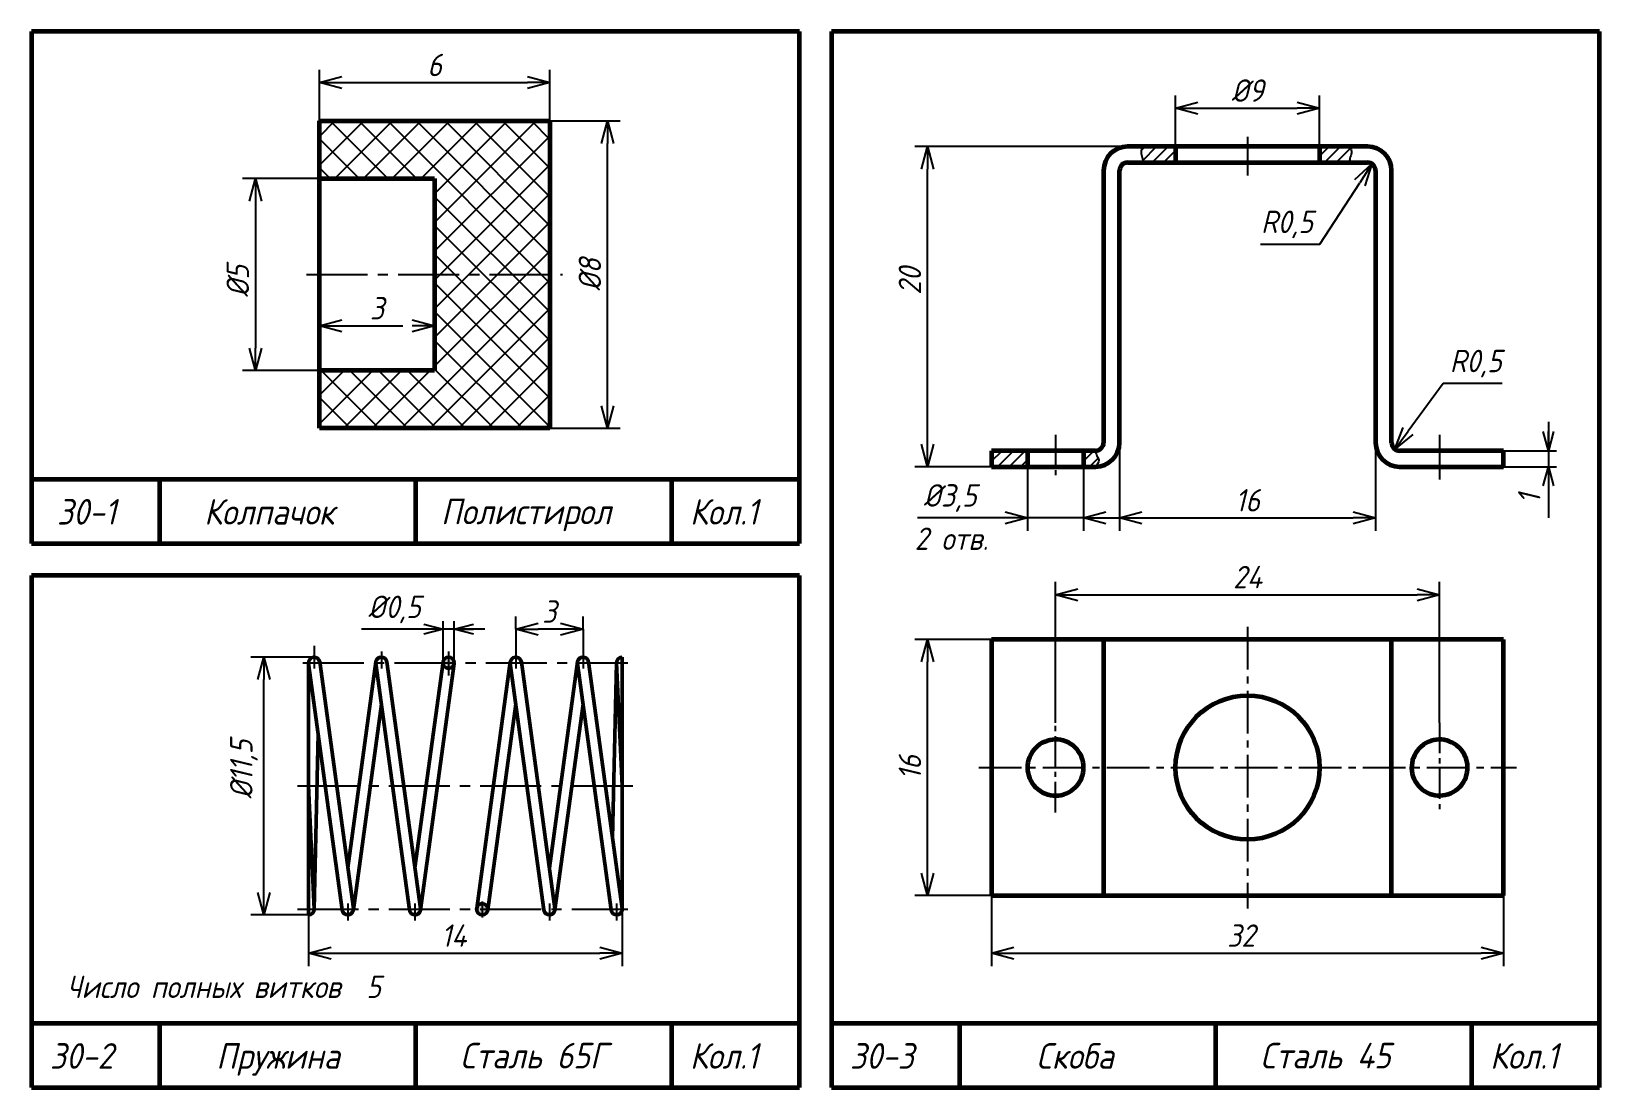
# Model space of a CAD drawing. Header units: millimetres. Extents: x -255 to 513, y 132 to 472.
# Drawn here: x -255 to -10, y 307 to 472 of the extents above; entities that cross this region are included whole.
import ezdxf

# ---------------------------------------------------------------- set-up
doc = ezdxf.new("R2010")
doc.units = ezdxf.units.MM
doc.header["$LTSCALE"] = 0.5
doc.linetypes.add('CENTER2', pattern=[28.575, 19.05, -3.175, 3.175, -3.175])
doc.layers.get('Defpoints').update_dxf_attribs({"color": 5})
doc.styles.get("Standard").update_dxf_attribs({"font": 'isocpeui.ttf', "width": 0.9})
doc.dimstyles.new('Standart 1', dxfattribs={"dimtxt": 3.5, "dimasz": 3.5, "dimexe": 2, "dimexo": 0, "dimgap": 1, "dimtad": 1, "dimtoh": 1, "dimdec": 0, "dimtxsty": 'Standard', "dimblk": 'OPEN30', "dimcen": 2.5, "dimadec": 0, "dimazin": 0, "dimtfac": 1, "dimtdec": 0, "dimtmove": 0, "dimatfit": 3, "dimldrblk": 'DOTSMALL', "dimfxl": 0, "dimarcsym": 0})
pattern_1 = [(45, (-160, 287), (-0.898026, 0.898026), [])]

# ---------------------------------------------------------------- blocks, each defined once
blk = doc.blocks.new('_Open30')
at = {"color": 0, "linetype": 'ByBlock', "lineweight": -2}
for p, q in [((-1, 0.268), (0, 0)), ((0, 0), (-1, -0.268)), ((0, 0), (-1, 0))]:
    blk.add_line(p, q, dxfattribs=at)
blk = doc.blocks.new('*D47')
at = {"color": 0, "lineweight": -2}
for p, q in [((-99.38, 404), (-99.38, 394)), ((-90.63, 404), (-90.63, 394)), ((-102.88, 396), (-116.54, 396)), ((-90.63, 396), (-99.38, 396)), ((-87.13, 396), (-83.63, 396))]:
    blk.add_line(p, q, dxfattribs=at)
at = {"layer": 'Defpoints', "color": 0}
for p in [(-99.38, 404), (-90.63, 404), (-90.63, 396)]:
    blk.add_point(p, dxfattribs=at)
at = {"color": 0, "lineweight": -2, "xscale": 3.5, "yscale": 3.5, "zscale": 3.5}
blk.add_blockref('_Open30', (-99.38, 396), dxfattribs=at)
at = {"color": 0, "lineweight": -2, "xscale": 3.5, "yscale": 3.5, "zscale": 3.5, "rotation": 180}
blk.add_blockref('_Open30', (-90.63, 396), dxfattribs=at)
at = {"color": 0, "lineweight": -3, "insert": (-111.46, 399.1), "char_height": 3.5, "attachment_point": 5}
blk.add_mtext('%%C3,5', dxfattribs=at)
blk = doc.blocks.new('_DotSmall')
at = {"color": 0, "linetype": 'ByBlock', "const_width": 0.5}
blk.add_lwpolyline([(-0.0625, 0, 1), (0.0625, 0, 1)], format="xyb", close=True, dxfattribs=at)
blk = doc.blocks.new('*D48')
at = {"color": 0, "lineweight": -2}
for p, q in [((-85, 407.75), (-85, 394)), ((-45, 407.75), (-45, 394)), ((-81.5, 396), (-48.5, 396))]:
    blk.add_line(p, q, dxfattribs=at)
at = {"layer": 'Defpoints', "color": 0}
for p in [(-85, 407.75), (-45, 407.75), (-45, 396)]:
    blk.add_point(p, dxfattribs=at)
at = {"color": 0, "lineweight": -2, "xscale": 3.5, "yscale": 3.5, "zscale": 3.5, "rotation": 180}
blk.add_blockref('_Open30', (-85, 396), dxfattribs=at)
at = {"color": 0, "lineweight": -2, "xscale": 3.5, "yscale": 3.5, "zscale": 3.5}
blk.add_blockref('_Open30', (-45, 396), dxfattribs=at)
at = {"color": 0, "lineweight": -3, "insert": (-65, 398.75), "char_height": 3.5, "attachment_point": 5}
blk.add_mtext('16', dxfattribs=at)
blk = doc.blocks.new('*D49')
at = {"color": 0, "lineweight": -2}
for p, q in [((-53.71, 438.74), (-47.47, 448.36)), ((-62.96, 438.74), (-53.71, 438.74))]:
    blk.add_line(p, q, dxfattribs=at)
at = {"layer": 'Defpoints', "color": 0}
for p in [(-45.57, 451.3), (-46.25, 450.25)]:
    blk.add_point(p, dxfattribs=at)
at = {"color": 0, "lineweight": -2, "xscale": 3.5, "yscale": 3.5, "zscale": 3.5, "rotation": 57.06332878323522}
blk.add_blockref('_Open30', (-45.57, 451.3), dxfattribs=at)
at = {"color": 0, "lineweight": -3, "insert": (-58.83, 441.84), "char_height": 3.5, "attachment_point": 5}
blk.add_mtext('R0,5', dxfattribs=at)
blk = doc.blocks.new('*D50')
at = {"color": 0, "lineweight": -2}
for p, q in [((-34.46, 417), (-39.92, 409.56)), ((-25.21, 417), (-34.46, 417))]:
    blk.add_line(p, q, dxfattribs=at)
at = {"layer": 'Defpoints', "color": 0}
for p in [(-41.99, 406.74), (-41.25, 407.75)]:
    blk.add_point(p, dxfattribs=at)
at = {"color": 0, "lineweight": -2, "xscale": 3.5, "yscale": 3.5, "zscale": 3.5, "rotation": 233.7369666777869}
blk.add_blockref('_Open30', (-41.99, 406.74), dxfattribs=at)
at = {"color": 0, "lineweight": -3, "insert": (-29.34, 420.1), "char_height": 3.5, "attachment_point": 5}
blk.add_mtext('R0,5', dxfattribs=at)
blk = doc.blocks.new('*D51')
at = {"color": 0, "lineweight": -2}
for p, q in [((-76.25, 454), (-76.25, 462)), ((-53.75, 454), (-53.75, 462)), ((-72.75, 460), (-57.25, 460))]:
    blk.add_line(p, q, dxfattribs=at)
at = {"layer": 'Defpoints', "color": 0}
for p in [(-53.75, 460), (-76.25, 454), (-53.75, 454)]:
    blk.add_point(p, dxfattribs=at)
at = {"color": 0, "lineweight": -2, "xscale": 3.5, "yscale": 3.5, "zscale": 3.5, "rotation": 180}
blk.add_blockref('_Open30', (-76.25, 460), dxfattribs=at)
at = {"color": 0, "lineweight": -2, "xscale": 3.5, "yscale": 3.5, "zscale": 3.5}
blk.add_blockref('_Open30', (-53.75, 460), dxfattribs=at)
at = {"color": 0, "lineweight": -3, "insert": (-65, 462.75), "char_height": 3.5, "attachment_point": 5}
blk.add_mtext('%%c9', dxfattribs=at)
blk = doc.blocks.new('*D52')
at = {"color": 0, "lineweight": -2}
for p, q in [((-83.75, 454), (-117, 454)), ((-115, 407.5), (-115, 450.5)), ((-105, 404), (-117, 404))]:
    blk.add_line(p, q, dxfattribs=at)
at = {"layer": 'Defpoints', "color": 0}
for p in [(-115, 454), (-83.75, 454), (-105, 404)]:
    blk.add_point(p, dxfattribs=at)
at = {"color": 0, "lineweight": -2, "xscale": 3.5, "yscale": 3.5, "zscale": 3.5}
for p, rotation in [((-115, 454), 90), ((-115, 404), 270)]:
    blk.add_blockref('_Open30', p, dxfattribs=dict(at, rotation=rotation))
at = {"color": 0, "lineweight": -3, "insert": (-117.75, 433), "char_height": 3.5, "attachment_point": 5, "rotation": 90}
blk.add_mtext('20', dxfattribs=at)
blk = doc.blocks.new('*D53')
at = {"color": 0, "lineweight": -2}
for p, q in [((-105, 377), (-117, 377)), ((-115, 340.5), (-115, 373.5)), ((-105, 337), (-117, 337))]:
    blk.add_line(p, q, dxfattribs=at)
at = {"layer": 'Defpoints', "color": 0}
for p in [(-115, 377), (-105, 377), (-105, 337)]:
    blk.add_point(p, dxfattribs=at)
at = {"color": 0, "lineweight": -2, "xscale": 3.5, "yscale": 3.5, "zscale": 3.5}
for p, rotation in [((-115, 377), 90), ((-115, 337), 270)]:
    blk.add_blockref('_Open30', p, dxfattribs=dict(at, rotation=rotation))
at = {"color": 0, "lineweight": -3, "insert": (-117.75, 357), "char_height": 3.5, "attachment_point": 5, "rotation": 90}
blk.add_mtext('16', dxfattribs=at)
blk = doc.blocks.new('*D54')
at = {"color": 0, "lineweight": -2}
for p, q in [((-95, 364), (-95, 386)), ((-35, 364), (-35, 386)), ((-91.5, 384), (-38.5, 384))]:
    blk.add_line(p, q, dxfattribs=at)
at = {"layer": 'Defpoints', "color": 0}
for p in [(-35, 384), (-95, 364), (-35, 364)]:
    blk.add_point(p, dxfattribs=at)
at = {"color": 0, "lineweight": -2, "xscale": 3.5, "yscale": 3.5, "zscale": 3.5, "rotation": 180}
blk.add_blockref('_Open30', (-95, 384), dxfattribs=at)
at = {"color": 0, "lineweight": -2, "xscale": 3.5, "yscale": 3.5, "zscale": 3.5}
blk.add_blockref('_Open30', (-35, 384), dxfattribs=at)
at = {"color": 0, "lineweight": -3, "insert": (-65, 386.75), "char_height": 3.5, "attachment_point": 5}
blk.add_mtext('24', dxfattribs=at)
blk = doc.blocks.new('*D55')
at = {"color": 0, "lineweight": -2}
for p, q in [((-105, 337), (-105, 326)), ((-25, 337), (-25, 326)), ((-101.5, 328), (-28.5, 328))]:
    blk.add_line(p, q, dxfattribs=at)
at = {"layer": 'Defpoints', "color": 0}
for p in [(-105, 337), (-25, 337), (-25, 328)]:
    blk.add_point(p, dxfattribs=at)
at = {"color": 0, "lineweight": -2, "xscale": 3.5, "yscale": 3.5, "zscale": 3.5, "rotation": 180}
blk.add_blockref('_Open30', (-105, 328), dxfattribs=at)
at = {"color": 0, "lineweight": -2, "xscale": 3.5, "yscale": 3.5, "zscale": 3.5}
blk.add_blockref('_Open30', (-25, 328), dxfattribs=at)
at = {"color": 0, "lineweight": -3, "insert": (-66, 330.75), "char_height": 3.5, "attachment_point": 5}
blk.add_mtext('32', dxfattribs=at)
blk = doc.blocks.new('*D56')
at = {"color": 0, "lineweight": -2}
for p, q in [((-179.32, 378.62), (-179.32, 380.62)), ((-168.82, 378.62), (-168.82, 380.62)), ((-172.32, 378.62), (-175.82, 378.62))]:
    blk.add_line(p, q, dxfattribs=at)
at = {"layer": 'Defpoints', "color": 0}
for p in [(-179.32, 378.62), (-179.32, 378.62), (-168.82, 378.62)]:
    blk.add_point(p, dxfattribs=at)
at = {"color": 0, "lineweight": -2, "xscale": 3.5, "yscale": 3.5, "zscale": 3.5, "rotation": 180}
blk.add_blockref('_Open30', (-179.32, 378.62), dxfattribs=at)
at = {"color": 0, "lineweight": -2, "xscale": 3.5, "yscale": 3.5, "zscale": 3.5}
blk.add_blockref('_Open30', (-168.82, 378.62), dxfattribs=at)
at = {"color": 0, "lineweight": -3, "insert": (-174.07, 381.37), "char_height": 3.5, "attachment_point": 5}
blk.add_mtext('3', dxfattribs=at)
blk = doc.blocks.new('*D57')
at = {"color": 0, "lineweight": -2}
for p, q in [((-211.69, 334.87), (-211.69, 326)), ((-162.69, 334.87), (-162.69, 326)), ((-208.19, 328), (-166.19, 328))]:
    blk.add_line(p, q, dxfattribs=at)
at = {"layer": 'Defpoints', "color": 0}
for p in [(-211.69, 334.87), (-162.69, 334.87), (-162.69, 328)]:
    blk.add_point(p, dxfattribs=at)
at = {"color": 0, "lineweight": -2, "xscale": 3.5, "yscale": 3.5, "zscale": 3.5, "rotation": 180}
blk.add_blockref('_Open30', (-211.69, 328), dxfattribs=at)
at = {"color": 0, "lineweight": -2, "xscale": 3.5, "yscale": 3.5, "zscale": 3.5}
blk.add_blockref('_Open30', (-162.69, 328), dxfattribs=at)
at = {"color": 0, "lineweight": -3, "insert": (-189, 330.75), "char_height": 3.5, "attachment_point": 5}
blk.add_mtext('14', dxfattribs=at)
blk = doc.blocks.new('*D58')
at = {"color": 0, "lineweight": -2}
for p, q in [((-210.82, 374.24), (-220.69, 374.24)), ((-218.69, 337.49), (-218.69, 370.74)), ((-211.69, 333.99), (-220.69, 333.99))]:
    blk.add_line(p, q, dxfattribs=at)
at = {"layer": 'Defpoints', "color": 0}
for p in [(-218.69, 374.24), (-210.82, 374.24), (-211.69, 333.99)]:
    blk.add_point(p, dxfattribs=at)
at = {"color": 0, "lineweight": -2, "xscale": 3.5, "yscale": 3.5, "zscale": 3.5}
for p, rotation in [((-218.69, 374.24), 90), ((-218.69, 333.99), 270)]:
    blk.add_blockref('_Open30', p, dxfattribs=dict(at, rotation=rotation))
at = {"color": 0, "lineweight": -3, "insert": (-221.79, 356.74), "char_height": 3.5, "attachment_point": 5, "rotation": 90}
blk.add_mtext('%%c11,5', dxfattribs=at)
blk = doc.blocks.new('*D59')
at = {"color": 0, "linetype": 'Continuous', "lineweight": -2}
for p, q in [((-174, 458), (-163, 458)), ((-165, 413.5), (-165, 454.5)), ((-174, 410), (-163, 410))]:
    blk.add_line(p, q, dxfattribs=at)
at = {"layer": 'Defpoints', "color": 0, "linetype": 'Continuous'}
for p in [(-174, 458), (-165, 458), (-174, 410)]:
    blk.add_point(p, dxfattribs=at)
at = {"color": 0, "linetype": 'Continuous', "lineweight": -2, "xscale": 3.5, "yscale": 3.5, "zscale": 3.5}
for p, rotation in [((-165, 458), 90), ((-165, 410), 270)]:
    blk.add_blockref('_Open30', p, dxfattribs=dict(at, rotation=rotation))
at = {"color": 0, "linetype": 'Continuous', "lineweight": -3, "insert": (-167.75, 434), "char_height": 3.5, "attachment_point": 5, "rotation": 90}
blk.add_mtext('%%c8', dxfattribs=at)
blk = doc.blocks.new('*D60')
at = {"color": 0, "linetype": 'Continuous', "lineweight": -2}
for p, q in [((-210, 458), (-210, 466)), ((-174, 458), (-174, 466)), ((-206.5, 464), (-177.5, 464))]:
    blk.add_line(p, q, dxfattribs=at)
at = {"layer": 'Defpoints', "color": 0, "linetype": 'Continuous'}
for p in [(-174, 464), (-210, 458), (-174, 458)]:
    blk.add_point(p, dxfattribs=at)
at = {"color": 0, "linetype": 'Continuous', "lineweight": -2, "xscale": 3.5, "yscale": 3.5, "zscale": 3.5, "rotation": 180}
blk.add_blockref('_Open30', (-210, 464), dxfattribs=at)
at = {"color": 0, "linetype": 'Continuous', "lineweight": -2, "xscale": 3.5, "yscale": 3.5, "zscale": 3.5}
blk.add_blockref('_Open30', (-174, 464), dxfattribs=at)
at = {"color": 0, "linetype": 'Continuous', "lineweight": -3, "insert": (-192, 466.75), "char_height": 3.5, "attachment_point": 5}
blk.add_mtext('6', dxfattribs=at)
blk = doc.blocks.new('*D61')
at = {"color": 0, "linetype": 'CENTER2', "lineweight": -2}
for p, q in [((-210, 427), (-210, 424)), ((-192, 427), (-192, 424)), ((-206.5, 426), (-195.5, 426))]:
    blk.add_line(p, q, dxfattribs=at)
at = {"layer": 'Defpoints', "color": 0, "linetype": 'CENTER2'}
for p in [(-210, 427), (-192, 427), (-192, 426)]:
    blk.add_point(p, dxfattribs=at)
at = {"color": 0, "linetype": 'CENTER2', "lineweight": -2, "xscale": 3.5, "yscale": 3.5, "zscale": 3.5, "rotation": 180}
blk.add_blockref('_Open30', (-210, 426), dxfattribs=at)
at = {"color": 0, "linetype": 'CENTER2', "lineweight": -2, "xscale": 3.5, "yscale": 3.5, "zscale": 3.5}
blk.add_blockref('_Open30', (-192, 426), dxfattribs=at)
at = {"color": 0, "linetype": 'CENTER2', "lineweight": -3, "insert": (-201, 428.75), "char_height": 3.5, "attachment_point": 5}
blk.add_mtext('3', dxfattribs=at)
blk = doc.blocks.new('*D62')
at = {"color": 0, "linetype": 'Continuous', "lineweight": -2}
for p, q in [((-210, 449), (-222, 449)), ((-220, 445.5), (-220, 422.5)), ((-210, 419), (-222, 419))]:
    blk.add_line(p, q, dxfattribs=at)
at = {"layer": 'Defpoints', "color": 0, "linetype": 'Continuous'}
for p in [(-210, 449), (-220, 419), (-210, 419)]:
    blk.add_point(p, dxfattribs=at)
at = {"color": 0, "linetype": 'Continuous', "lineweight": -2, "xscale": 3.5, "yscale": 3.5, "zscale": 3.5}
for p, rotation in [((-220, 449), 90), ((-220, 419), 270)]:
    blk.add_blockref('_Open30', p, dxfattribs=dict(at, rotation=rotation))
at = {"color": 0, "linetype": 'Continuous', "lineweight": -3, "insert": (-222.75, 433), "char_height": 3.5, "attachment_point": 5, "rotation": 90}
blk.add_mtext('%%c5', dxfattribs=at)

msp = doc.modelspace()

# ---------------------------------------------------------------- hatches: boundary and pattern name
at = {"linetype": 'Continuous', "lineweight": -3}
h = msp.add_hatch(dxfattribs=at)
h.set_pattern_fill('ANSI37', style=0)
h.set_pattern_definition([(45, (-410, 287), (-2.245064, 2.245064), []), (135, (-410, 287), (-2.245064, -2.245064), [])])
h.paths.add_polyline_path([(-210, 458), (-210, 449), (-192, 449), (-192, 434), (-174, 434), (-174, 458)])
h.paths.add_polyline_path([(-174, 434), (-192, 434), (-192, 419), (-210, 419), (-210, 410), (-174, 410)])
at = {"lineweight": -3}
h = msp.add_hatch(dxfattribs=at)
h.set_pattern_fill('ANSI31', scale=0.4, style=0)
h.set_pattern_definition(pattern_1)
edge = h.paths.add_edge_path()
edge.add_spline(control_points=[(-81.36, 454), (-81.5, 453.71), (-81.78, 453.15), (-81.4, 452.32), (-81.35, 451.76), (-81.35, 451.5)], knot_values=[0, 0, 0, 0, 0.907012, 1.784413, 2.57525, 2.57525, 2.57525, 2.57525], degree=3, periodic=0)
edge.add_line((-81.35, 451.5), (-76.39, 451.5))
edge.add_line((-76.39, 451.5), (-76.25, 451.64))
edge.add_line((-76.25, 451.64), (-76.25, 454))
edge.add_line((-76.25, 454), (-81.36, 454))
edge = h.paths.add_edge_path()
edge.add_line((-53.75, 454), (-53.75, 451.5))
edge.add_line((-53.75, 451.5), (-49.06, 451.5))
edge.add_spline(control_points=[(-49.06, 451.5), (-49.08, 451.72), (-49.06, 452.23), (-48.61, 453.04), (-48.86, 453.66), (-49, 454)], knot_values=[0, 0, 0, 0, 0.650135, 1.543635, 2.57306, 2.57306, 2.57306, 2.57306], degree=3, periodic=0)
edge.add_line((-49, 454), (-53.75, 454))
h = msp.add_hatch(dxfattribs=at)
h.set_pattern_fill('ANSI31', scale=0.4, style=0)
h.set_pattern_definition(pattern_1)
h.paths.add_polyline_path([(-99.38, 404), (-99.38, 406.5), (-105, 406.5), (-105, 404)])
edge = h.paths.add_edge_path()
edge.add_line((-90.63, 404), (-88.75, 404))
edge.add_spline(control_points=[(-88.75, 404), (-88.49, 404.33), (-88.04, 404.89), (-88.6, 405.72), (-88.72, 406.23), (-88.76, 406.5)], knot_values=[0.582107, 0.582107, 0.582107, 0.582107, 1.689734, 2.470328, 3.278535, 3.278535, 3.278535, 3.278535], degree=3, periodic=0)
edge.add_line((-88.76, 406.5), (-90.63, 406.5))
edge.add_line((-90.63, 406.5), (-90.63, 404))
h = msp.add_hatch(color=256)
edge = h.paths.add_edge_path()
edge.add_arc((-184.57, 334.87), 0.875, 0, 360)
edge = h.paths.add_edge_path()
edge.add_arc((-189.82, 373.37), 0.875, 0, 360)

# ---------------------------------------------------------------- linework, layer by layer
at = {"color": 7, "lineweight": 60}
for p, q in [((-255, 472), (-255, 392)), ((-135, 472), (-255, 472)), ((-135, 392), (-135, 472)), ((-10, 472), (-130, 472)), ((-130, 472), (-130, 307)), ((-10, 307), (-10, 472)), ((-210, 458), (-174, 458)), ((-210, 410), (-210, 458)), ((-174, 458), (-174, 410)), ((-46.25, 454), (-83.75, 454)), ((-76.25, 454), (-76.25, 451.5)), ((-53.75, 454), (-53.75, 451.5)), ((-83.75, 451.5), (-46.25, 451.5)), ((-210, 449), (-192, 449)), ((-192, 449), (-192, 419)), ((-87.5, 450.25), (-87.5, 407.75)), ((-85, 407.75), (-85, 450.25)), ((-45, 450.25), (-45, 407.75)), ((-42.5, 407.75), (-42.5, 450.25)), ((-192, 419), (-210, 419)), ((-174, 410), (-210, 410)), ((-88.76, 406.5), (-105, 406.5)), ((-105, 406.5), (-105, 404)), ((-99.38, 406.5), (-99.38, 404)), ((-90.63, 406.5), (-90.63, 404)), ((-25, 406.5), (-41.25, 406.5)), ((-25, 404), (-25, 406.5)), ((-135, 402), (-255, 402)), ((-235, 402), (-235, 392)), ((-195, 402), (-195, 392)), ((-155, 402), (-155, 392)), ((-105, 404), (-88.75, 404)), ((-41.25, 404), (-25, 404)), ((-255, 392), (-135, 392)), ((-255, 387), (-255, 307)), ((-135, 387), (-255, 387)), ((-135, 307), (-135, 387)), ((-105, 377), (-105, 337)), ((-25, 377), (-105, 377)), ((-87.5, 377), (-87.5, 337)), ((-42.5, 337), (-42.5, 377)), ((-25, 337), (-25, 377)), ((-105, 337), (-25, 337)), ((-135, 317), (-255, 317)), ((-235, 317), (-235, 307)), ((-195, 317), (-195, 307)), ((-155, 317), (-155, 307)), ((-10, 317), (-130, 317)), ((-110, 317), (-110, 307)), ((-70, 317), (-70, 307)), ((-30, 317), (-30, 307)), ((-255, 307), (-135, 307)), ((-130, 307), (-10, 307))]:
    msp.add_line(p, q, dxfattribs=at)
at = {"color": 7, "linetype": 'CENTER2', "lineweight": -3}
for p, q in [((-65, 455.5), (-65, 449.5)), ((-212, 434), (-172, 434)), ((-35, 409), (-35, 402)), ((-212.57, 373.37), (-161.82, 373.37)), ((-213.44, 354.12), (-160.94, 354.12)), ((-213.44, 334.87), (-161.82, 334.87))]:
    msp.add_line(p, q, dxfattribs=at)
at = {"color": 7}
msp.add_line((-76.39, 451.5), (-76.25, 451.64), dxfattribs=at)
at = {"color": 7, "lineweight": -3}
for p, q in [((-18, 411), (-18, 396)), ((-25, 406.5), (-16.75, 406.5)), ((-25, 404), (-16.75, 404)), ((-190.69, 373.37), (-190.69, 379.87)), ((-188.94, 373.37), (-188.94, 379.87)), ((-184.18, 378.62), (-203.42, 378.62)), ((-179.32, 378.62), (-179.32, 372.49)), ((-168.82, 378.62), (-168.82, 372.49)), ((-210.82, 375.99), (-210.82, 372.49)), ((-200.32, 375.12), (-200.32, 372.49)), ((-189.82, 375.12), (-189.82, 371.39)), ((-205.57, 335.74), (-205.57, 333.12)), ((-195.07, 335.74), (-195.07, 333.12)), ((-184.57, 336.08), (-184.57, 333.59)), ((-174.07, 335.74), (-174.07, 333.12)), ((-163.57, 335.74), (-163.57, 333.12))]:
    msp.add_line(p, q, dxfattribs=at)
at = {"color": 7, "linetype": 'CENTER2', "lineweight": -3, "ltscale": 0.5}
for p, q in [((-95, 409), (-95, 402)), ((-95, 350), (-95, 364)), ((-35, 364), (-35, 350))]:
    msp.add_line(p, q, dxfattribs=at)
at = {"color": 7, "linetype": 'CENTER2', "lineweight": -3, "ltscale": 0.7}
for p, q in [((-65, 379), (-65, 335)), ((-107, 357), (-23, 357))]:
    msp.add_line(p, q, dxfattribs=at)
at = {"color": 7, "lineweight": 50}
for p, q in [((-211.69, 373.37), (-211.69, 333.99)), ((-211.68, 373.25), (-206.43, 334.75)), ((-209.95, 373.49), (-204.7, 334.99)), ((-201.18, 373.49), (-205.57, 341.34)), ((-201.18, 373.25), (-195.93, 334.75)), ((-199.45, 373.49), (-194.2, 334.99)), ((-190.68, 373.49), (-195.07, 341.34)), ((-188.95, 373.25), (-194.2, 334.75)), ((-180.18, 373.49), (-185.43, 334.99)), ((-180.18, 373.25), (-174.93, 334.75)), ((-178.45, 373.49), (-173.2, 334.99)), ((-169.68, 373.49), (-174.07, 341.34)), ((-169.68, 373.25), (-164.43, 334.75)), ((-167.95, 373.49), (-162.7, 334.99)), ((-164.2, 345.95), (-163.57, 373.37)), ((-163.57, 373.37), (-162.69, 354.12)), ((-162.69, 374.24), (-162.69, 334.87)), ((-200.32, 366.89), (-204.7, 334.75)), ((-179.32, 366.89), (-183.7, 334.75)), ((-168.82, 366.89), (-173.2, 334.75)), ((-210.82, 334.87), (-210.19, 362.28)), ((-211.69, 354.12), (-210.82, 334.87))]:
    msp.add_line(p, q, dxfattribs=at)
for centre in [(-189.82, 373.37), (-184.57, 334.87)]:
    msp.add_circle(centre, 0.875, dxfattribs=at)
at = {"color": 7, "lineweight": 60}
msp.add_circle((-65, 357), 11.25, dxfattribs=at)
for centre, radius, start, end in [((-83.75, 450.25), 3.75, 90, 180), ((-46.25, 450.25), 3.75, 0, 90), ((-83.75, 450.25), 1.25, 90, 180), ((-46.25, 450.25), 1.25, 0, 90), ((-88.75, 407.75), 3.75, 270, 0), ((-88.75, 407.75), 1.25, 270, 0), ((-41.25, 407.75), 3.75, 180, 270), ((-41.25, 407.75), 1.25, 180, 270), ((-95, 357), 4.38, 56.7456, 56.2694), ((-35, 357), 4.37, 41.0052, 40.7797)]:
    msp.add_arc(centre, radius, start, end, dxfattribs=at)
at = {"color": 7, "lineweight": 50}
for centre, start, end in [((-210.82, 373.37), 7.7652, 187.7652), ((-200.32, 373.37), 7.7652, 187.7652), ((-179.32, 373.37), 7.7652, 187.7652), ((-168.82, 373.37), 7.7652, 187.7652), ((-162.69, 373.37), 90, 180), ((-211.69, 334.87), 270, 0), ((-205.57, 334.87), 187.7652, 7.7652), ((-195.07, 334.87), 187.7652, 7.7652), ((-174.07, 334.87), 187.7652, 7.7652), ((-163.57, 334.87), 187.7652, 7.7652)]:
    msp.add_arc(centre, 0.875, start, end, dxfattribs=at)
at = {"color": 7, "lineweight": -3}
for points, knots in [([(-81.36, 454), (-81.5, 453.71), (-81.78, 453.15), (-81.4, 452.32), (-81.35, 451.76), (-81.35, 451.5)], [0, 0, 0, 0, 0.907012, 1.784413, 2.57525, 2.57525, 2.57525, 2.57525]), ([(-49, 454), (-48.86, 453.66), (-48.61, 453.04), (-49.06, 452.23), (-49.08, 451.72), (-49.06, 451.5)], [0, 0, 0, 0, 1.029425, 1.922924, 2.57306, 2.57306, 2.57306, 2.57306])]:
    msp.add_open_spline(points, degree=3, knots=knots, dxfattribs=at)
at = {"color": 7}
msp.add_open_spline([(-88.76, 406.5), (-88.72, 406.23), (-88.6, 405.72), (-88.04, 404.89), (-88.49, 404.33), (-88.75, 404)], degree=3, knots=[0.582107, 0.582107, 0.582107, 0.582107, 1.390314, 2.170908, 3.278535, 3.278535, 3.278535, 3.278535], dxfattribs=at)

# ---------------------------------------------------------------- block references
at = {"color": 7, "lineweight": -3, "xscale": 3, "yscale": 3, "zscale": 3}
for p, rotation in [((-18, 406.5), 270), ((-18, 404), 90), ((-188.94, 378.62), 180)]:
    msp.add_blockref('_Open30', p, dxfattribs=dict(at, rotation=rotation))
msp.add_blockref('_Open30', (-190.69, 378.62), dxfattribs=at)

# ---------------------------------------------------------------- texts
at = {"color": 7, "width": 0.9}
for s, height, p in [('30-1', 4, (-251, 394.95)), ('Колпачок', 4, (-228, 394.95)), ('Полистирол', 4, (-191, 395)), ('Кол.1', 4, (-152.11, 394.95)), ('Число полных витков  5', 3.5, (-249.47, 321)), ('30-2', 4, (-252.11, 309.95)), ('Пружина', 4, (-226.11, 309.95)), ('Сталь 65Г', 4, (-188, 310)), ('Кол.1', 4, (-152.11, 309.95)), ('30-3', 4, (-127.11, 309.95)), ('Скоба', 4, (-98, 309.95)), ('Сталь 45', 4, (-63, 310)), ('Кол.1', 4, (-27.11, 309.95))]:
    msp.add_text(s, height=height, dxfattribs=at).set_placement(p)
at = {"color": 7, "lineweight": -3, "width": 0.9}
msp.add_text('2 отв.', height=3.5, dxfattribs=at).set_placement((-117, 391))
at = {"color": 7, "lineweight": -3, "insert": (-21, 399), "char_height": 3.5, "attachment_point": 5, "rotation": 90}
msp.add_mtext('1', dxfattribs=at)
at = {"color": 7, "lineweight": -3, "insert": (-198.27, 381.7), "char_height": 3.5, "attachment_point": 5}
msp.add_mtext('%%c0,5', dxfattribs=at)

# ---------------------------------------------------------------- dimensions: what is measured, and where the dimension line sits
at = {"color": 7, "linetype": 'Continuous', "lineweight": -3}
dim = msp.add_linear_dim(base=(-174, 464), p1=(-210, 458), p2=(-174, 458), text='6', dimstyle='Standart 1', override={"dimtxsty": 'Standard'}, dxfattribs=at)
dim.commit()
dim.dimension.update_dxf_attribs({"geometry": '*D60', "text_midpoint": (-192, 464), "dimtype": 160})
at = {"color": 7, "lineweight": -3}
for base, p1, p2, text, picture, middle in [((-53.75, 460), (-76.25, 454), (-53.75, 454), '%%c9', '*D51', (-65, 460)), ((-45, 396), (-85, 407.75), (-45, 407.75), '16', '*D48', (-65, 396)), ((-90.63, 396), (-99.38, 404), (-90.63, 404), '%%C3,5', '*D47', (-111.46, 396)), ((-35, 384), (-95, 364), (-35, 364), '24', '*D54', (-65, 384)), ((-179.32, 378.62), (-168.82, 378.62), (-179.32, 378.62), '3', '*D56', (-174.07, 378.62)), ((-25, 328), (-105, 337), (-25, 337), '32', '*D55', (-66, 328)), ((-162.69, 328), (-211.69, 334.87), (-162.69, 334.87), '14', '*D57', (-189, 328))]:
    dim = msp.add_linear_dim(base=base, p1=p1, p2=p2, text=text, dimstyle='Standart 1', override={"dimtxsty": 'Standard'}, dxfattribs=at)
    dim.commit()
    dim.dimension.update_dxf_attribs({"geometry": picture, "text_midpoint": middle, "dimtype": 160})
at = {"color": 7, "linetype": 'Continuous', "lineweight": -3}
for base, p1, p2, text, picture, middle in [((-165, 458), (-174, 410), (-174, 458), '%%c8', '*D59', (-165, 434)), ((-220, 419), (-210, 449), (-210, 419), '%%c5', '*D62', (-220, 433))]:
    dim = msp.add_linear_dim(base=base, p1=p1, p2=p2, angle=90, text=text, dimstyle='Standart 1', override={"dimtxsty": 'Standard'}, dxfattribs=at)
    dim.commit()
    dim.dimension.update_dxf_attribs({"geometry": picture, "text_midpoint": middle, "dimtype": 160})
at = {"color": 7, "lineweight": -3}
for base, p1, p2, text, picture, middle in [((-115, 454), (-105, 404), (-83.75, 454), '20', '*D52', (-115, 433)), ((-115, 377), (-105, 337), (-105, 377), '16', '*D53', (-115, 357)), ((-218.69, 374.24), (-211.69, 333.99), (-210.82, 374.24), '%%c11,5', '*D58', (-218.69, 356.74))]:
    dim = msp.add_linear_dim(base=base, p1=p1, p2=p2, angle=90, text=text, dimstyle='Standart 1', override={"dimtxsty": 'Standard'}, dxfattribs=at)
    dim.commit()
    dim.dimension.update_dxf_attribs({"geometry": picture, "text_midpoint": middle, "dimtype": 160})
for center, mpoint, picture, middle in [((-46.25, 450.25), (-45.57, 451.3), '*D49', (-58.83, 438.74)), ((-41.25, 407.75), (-41.99, 406.74), '*D50', (-29.34, 417))]:
    dim = msp.add_radius_dim(center=center, mpoint=mpoint, text='R0,5', dimstyle='Standart 1', override={"dimtxsty": 'Standard'}, dxfattribs=at)
    dim.commit()
    dim.dimension.update_dxf_attribs({"geometry": picture, "text_midpoint": middle, "dimtype": 164})
at = {"color": 7, "linetype": 'CENTER2', "lineweight": -3}
dim = msp.add_linear_dim(base=(-192, 426), p1=(-210, 427), p2=(-192, 427), text='3', dimstyle='Standart 1', override={"dimtxsty": 'Standard'}, dxfattribs=at)
dim.commit()
dim.dimension.update_dxf_attribs({"geometry": '*D61', "text_midpoint": (-201, 426), "dimtype": 160})

doc.saveas('drawing.dxf')
